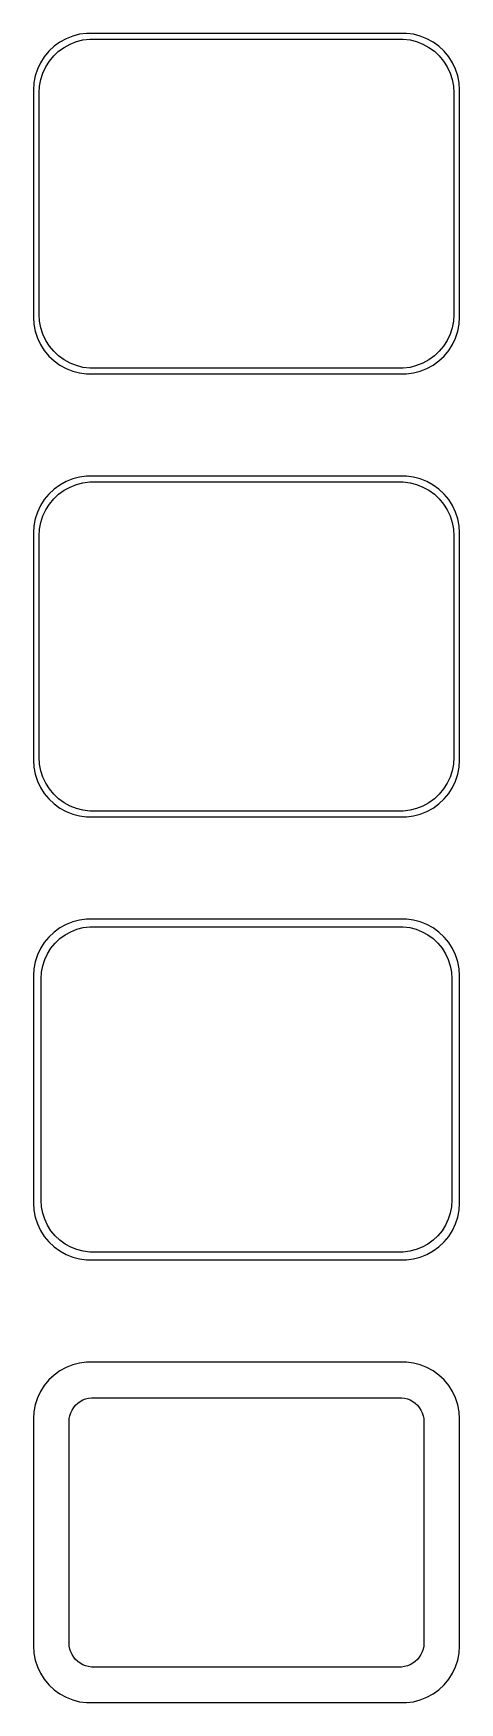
# Model space of a CAD drawing. Header units: metres. Extents: x -19 to 19, y 141 to 288.
import ezdxf

# ---------------------------------------------------------------- set-up
doc = ezdxf.new("R2010")
doc.units = ezdxf.units.M

msp = doc.modelspace()

# ---------------------------------------------------------------- linework, layer by layer
for p, q in [((-16.9371, 286.853), (-17.3948, 286.423)), ((-16.4291, 287.222), (-16.9371, 286.853)), ((-16.5278, 286.41), (-16.0452, 286.761)), ((-15.8789, 287.524), (-16.4291, 287.222)), ((-16.0452, 286.761), (-15.5224, 287.048)), ((-15.2951, 287.755), (-15.8789, 287.524)), ((-15.5224, 287.048), (-14.9678, 287.268)), ((-14.6869, 287.911), (-15.2951, 287.755)), ((-14.9678, 287.268), (-14.3901, 287.416)), ((-14.0639, 287.99), (-14.6869, 287.911)), ((-14.3901, 287.416), (-13.7982, 287.491)), ((14.0639, 287.99), (-14.0639, 287.99)), ((-13.7982, 287.491), (13.7982, 287.491)), ((13.7982, 287.491), (14.3901, 287.416)), ((14.6869, 287.911), (14.0639, 287.99)), ((14.3901, 287.416), (14.9678, 287.268)), ((15.2951, 287.755), (14.6869, 287.911)), ((14.9678, 287.268), (15.5224, 287.048)), ((15.8789, 287.524), (15.2951, 287.755)), ((15.5224, 287.048), (16.0452, 286.761)), ((16.4291, 287.222), (15.8789, 287.524)), ((16.0452, 286.761), (16.5278, 286.41)), ((16.9371, 286.853), (16.4291, 287.222)), ((17.3948, 286.423), (16.9371, 286.853)), ((-18.1315, 285.409), (-18.3989, 284.841)), ((-17.7951, 285.939), (-18.1315, 285.409)), ((-17.3948, 286.423), (-17.7951, 285.939)), ((-17.6624, 285.038), (-17.3428, 285.542)), ((-17.3428, 285.542), (-16.9626, 286.002)), ((-16.9626, 286.002), (-16.5278, 286.41)), ((16.5278, 286.41), (16.9626, 286.002)), ((16.9626, 286.002), (17.3428, 285.542)), ((17.3428, 285.542), (17.6624, 285.038)), ((17.7951, 285.939), (17.3948, 286.423)), ((18.1315, 285.409), (17.7951, 285.939)), ((18.3989, 284.841), (18.1315, 285.409)), ((-18.5929, 284.243), (-18.7106, 283.627)), ((-18.3989, 284.841), (-18.5929, 284.243)), ((-18.2125, 283.345), (-18.1008, 283.931)), ((-18.1008, 283.931), (-17.9164, 284.499)), ((-17.9164, 284.499), (-17.6624, 285.038)), ((17.6624, 285.038), (17.9164, 284.499)), ((17.9164, 284.499), (18.1008, 283.931)), ((18.1008, 283.931), (18.2125, 283.345)), ((18.5929, 284.243), (18.3989, 284.841)), ((18.7106, 283.627), (18.5929, 284.243)), ((-18.7106, 283.627), (-18.75, 283)), ((-18.75, 283), (-18.75, 263)), ((-18.25, 282.75), (-18.2125, 283.345)), ((-18.25, 263.25), (-18.25, 282.75)), ((18.2125, 283.345), (18.25, 282.75)), ((18.25, 282.75), (18.25, 263.25)), ((18.75, 283), (18.7106, 283.627)), ((18.75, 263), (18.75, 283)), ((-18.2125, 262.655), (-18.25, 263.25)), ((18.25, 263.25), (18.2125, 262.655)), ((-18.75, 263), (-18.7106, 262.373)), ((-18.7106, 262.373), (-18.5929, 261.757)), ((-18.5929, 261.757), (-18.3989, 261.159)), ((-18.1008, 262.069), (-18.2125, 262.655)), ((-17.9164, 261.501), (-18.1008, 262.069)), ((18.1008, 262.069), (17.9164, 261.501)), ((18.2125, 262.655), (18.1008, 262.069)), ((18.3989, 261.159), (18.5929, 261.757)), ((18.5929, 261.757), (18.7106, 262.373)), ((18.7106, 262.373), (18.75, 263)), ((-18.3989, 261.159), (-18.1315, 260.591)), ((-18.1315, 260.591), (-17.7951, 260.061)), ((-17.6624, 260.962), (-17.9164, 261.501)), ((-17.3428, 260.458), (-17.6624, 260.962)), ((-16.9626, 259.998), (-17.3428, 260.458)), ((17.3428, 260.458), (16.9626, 259.998)), ((17.6624, 260.962), (17.3428, 260.458)), ((17.9164, 261.501), (17.6624, 260.962)), ((17.7951, 260.061), (18.1315, 260.591)), ((18.1315, 260.591), (18.3989, 261.159)), ((-17.7951, 260.061), (-17.3948, 259.577)), ((-17.3948, 259.577), (-16.9371, 259.147)), ((-16.5278, 259.59), (-16.9626, 259.998)), ((-16.9371, 259.147), (-16.4291, 258.778)), ((-16.0452, 259.239), (-16.5278, 259.59)), ((-16.4291, 258.778), (-15.8789, 258.476)), ((-15.5224, 258.952), (-16.0452, 259.239)), ((-14.9678, 258.732), (-15.5224, 258.952)), ((-14.3901, 258.584), (-14.9678, 258.732)), ((14.9678, 258.732), (14.3901, 258.584)), ((15.5224, 258.952), (14.9678, 258.732)), ((16.0452, 259.239), (15.5224, 258.952)), ((15.8789, 258.476), (16.4291, 258.778)), ((16.5278, 259.59), (16.0452, 259.239)), ((16.4291, 258.778), (16.9371, 259.147)), ((16.9626, 259.998), (16.5278, 259.59)), ((16.9371, 259.147), (17.3948, 259.577)), ((17.3948, 259.577), (17.7951, 260.061)), ((-15.8789, 258.476), (-15.2951, 258.245)), ((-15.2951, 258.245), (-14.6869, 258.089)), ((-14.6869, 258.089), (-14.0639, 258.01)), ((-13.7982, 258.509), (-14.3901, 258.584)), ((-14.0639, 258.01), (14.0639, 258.01)), ((13.7982, 258.509), (-13.7982, 258.509)), ((14.3901, 258.584), (13.7982, 258.509)), ((14.0639, 258.01), (14.6869, 258.089)), ((14.6869, 258.089), (15.2951, 258.245)), ((15.2951, 258.245), (15.8789, 258.476)), ((-15.8789, 248.524), (-16.4291, 248.222)), ((-15.2951, 248.755), (-15.8789, 248.524)), ((-14.6869, 248.911), (-15.2951, 248.755)), ((-14.9678, 248.268), (-14.3901, 248.416)), ((-14.0639, 248.99), (-14.6869, 248.911)), ((-14.3901, 248.416), (-13.7982, 248.491)), ((14.0639, 248.99), (-14.0639, 248.99)), ((-13.7982, 248.491), (13.7982, 248.491)), ((13.7982, 248.491), (14.3901, 248.416)), ((14.6869, 248.911), (14.0639, 248.99)), ((14.3901, 248.416), (14.9678, 248.268)), ((15.2951, 248.755), (14.6869, 248.911)), ((15.8789, 248.524), (15.2951, 248.755)), ((16.4291, 248.222), (15.8789, 248.524)), ((-17.7951, 246.939), (-18.1315, 246.409)), ((-17.3948, 247.423), (-17.7951, 246.939)), ((-16.9371, 247.853), (-17.3948, 247.423)), ((-17.3428, 246.542), (-16.9626, 247.002)), ((-16.9626, 247.002), (-16.5278, 247.41)), ((-16.4291, 248.222), (-16.9371, 247.853)), ((-16.5278, 247.41), (-16.0452, 247.761)), ((-16.0452, 247.761), (-15.5224, 248.048)), ((-15.5224, 248.048), (-14.9678, 248.268)), ((14.9678, 248.268), (15.5224, 248.048)), ((15.5224, 248.048), (16.0452, 247.761)), ((16.0452, 247.761), (16.5278, 247.41)), ((16.9371, 247.853), (16.4291, 248.222)), ((16.5278, 247.41), (16.9626, 247.002)), ((17.3948, 247.423), (16.9371, 247.853)), ((16.9626, 247.002), (17.3428, 246.542)), ((17.7951, 246.939), (17.3948, 247.423)), ((18.1315, 246.409), (17.7951, 246.939)), ((-18.3989, 245.841), (-18.5929, 245.243)), ((-18.1315, 246.409), (-18.3989, 245.841)), ((-18.1008, 244.931), (-17.9164, 245.499)), ((-17.9164, 245.499), (-17.6624, 246.038)), ((-17.6624, 246.038), (-17.3428, 246.542)), ((17.3428, 246.542), (17.6624, 246.038)), ((17.6624, 246.038), (17.9164, 245.499)), ((17.9164, 245.499), (18.1008, 244.931)), ((18.3989, 245.841), (18.1315, 246.409)), ((18.5929, 245.243), (18.3989, 245.841)), ((-18.7106, 244.627), (-18.75, 244)), ((-18.75, 244), (-18.75, 224)), ((-18.5929, 245.243), (-18.7106, 244.627)), ((-18.25, 243.75), (-18.2125, 244.345)), ((-18.2125, 244.345), (-18.1008, 244.931)), ((18.1008, 244.931), (18.2125, 244.345)), ((18.2125, 244.345), (18.25, 243.75)), ((18.7106, 244.627), (18.5929, 245.243)), ((18.75, 244), (18.7106, 244.627)), ((18.75, 224), (18.75, 244)), ((-18.25, 224.25), (-18.25, 243.75)), ((18.25, 243.75), (18.25, 224.25)), ((-18.75, 224), (-18.7106, 223.373)), ((-18.2125, 223.655), (-18.25, 224.25)), ((-18.1008, 223.069), (-18.2125, 223.655)), ((18.2125, 223.655), (18.1008, 223.069)), ((18.25, 224.25), (18.2125, 223.655)), ((18.7106, 223.373), (18.75, 224)), ((-18.7106, 223.373), (-18.5929, 222.757)), ((-18.5929, 222.757), (-18.3989, 222.159)), ((-18.3989, 222.159), (-18.1315, 221.591)), ((-17.9164, 222.501), (-18.1008, 223.069)), ((-17.6624, 221.962), (-17.9164, 222.501)), ((-17.3428, 221.458), (-17.6624, 221.962)), ((17.6624, 221.962), (17.3428, 221.458)), ((17.9164, 222.501), (17.6624, 221.962)), ((18.1008, 223.069), (17.9164, 222.501)), ((18.1315, 221.591), (18.3989, 222.159)), ((18.3989, 222.159), (18.5929, 222.757)), ((18.5929, 222.757), (18.7106, 223.373)), ((-18.1315, 221.591), (-17.7951, 221.061)), ((-17.7951, 221.061), (-17.3948, 220.577)), ((-17.3948, 220.577), (-16.9371, 220.147)), ((-16.9626, 220.998), (-17.3428, 221.458)), ((-16.5278, 220.59), (-16.9626, 220.998)), ((-16.0452, 220.239), (-16.5278, 220.59)), ((16.5278, 220.59), (16.0452, 220.239)), ((16.9626, 220.998), (16.5278, 220.59)), ((16.9371, 220.147), (17.3948, 220.577)), ((17.3428, 221.458), (16.9626, 220.998)), ((17.3948, 220.577), (17.7951, 221.061)), ((17.7951, 221.061), (18.1315, 221.591)), ((-16.9371, 220.147), (-16.4291, 219.778)), ((-16.4291, 219.778), (-15.8789, 219.476)), ((-15.5224, 219.952), (-16.0452, 220.239)), ((-15.8789, 219.476), (-15.2951, 219.245)), ((-14.9678, 219.732), (-15.5224, 219.952)), ((-15.2951, 219.245), (-14.6869, 219.089)), ((-14.3901, 219.584), (-14.9678, 219.732)), ((-14.6869, 219.089), (-14.0639, 219.01)), ((-13.7982, 219.509), (-14.3901, 219.584)), ((-14.0639, 219.01), (14.0639, 219.01)), ((13.7982, 219.509), (-13.7982, 219.509)), ((14.3901, 219.584), (13.7982, 219.509)), ((14.0639, 219.01), (14.6869, 219.089)), ((14.9678, 219.732), (14.3901, 219.584)), ((14.6869, 219.089), (15.2951, 219.245)), ((15.5224, 219.952), (14.9678, 219.732)), ((15.2951, 219.245), (15.8789, 219.476)), ((16.0452, 220.239), (15.5224, 219.952)), ((15.8789, 219.476), (16.4291, 219.778)), ((16.4291, 219.778), (16.9371, 220.147)), ((-16.9371, 208.853), (-17.3948, 208.423)), ((-16.4291, 209.222), (-16.9371, 208.853)), ((-15.8789, 209.524), (-16.4291, 209.222)), ((-15.9532, 208.616), (-15.4494, 208.893)), ((-15.2951, 209.755), (-15.8789, 209.524)), ((-15.4494, 208.893), (-14.9148, 209.104)), ((-14.6869, 209.911), (-15.2951, 209.755)), ((-14.9148, 209.104), (-14.3579, 209.247)), ((-14.0639, 209.99), (-14.6869, 209.911)), ((-14.3579, 209.247), (-13.7875, 209.319)), ((14.0639, 209.99), (-14.0639, 209.99)), ((-13.7875, 209.319), (13.7875, 209.319)), ((13.7875, 209.319), (14.3579, 209.247)), ((14.6869, 209.911), (14.0639, 209.99)), ((14.3579, 209.247), (14.9148, 209.104)), ((15.2951, 209.755), (14.6869, 209.911)), ((14.9148, 209.104), (15.4494, 208.893)), ((15.8789, 209.524), (15.2951, 209.755)), ((15.4494, 208.893), (15.9532, 208.616)), ((16.4291, 209.222), (15.8789, 209.524)), ((16.9371, 208.853), (16.4291, 209.222)), ((17.3948, 208.423), (16.9371, 208.853)), ((-18.1315, 207.409), (-18.3989, 206.841)), ((-17.7951, 207.939), (-18.1315, 207.409)), ((-17.3948, 208.423), (-17.7951, 207.939)), ((-17.5121, 206.956), (-17.204, 207.441)), ((-17.204, 207.441), (-16.8375, 207.884)), ((-16.8375, 207.884), (-16.4184, 208.278)), ((-16.4184, 208.278), (-15.9532, 208.616)), ((15.9532, 208.616), (16.4184, 208.278)), ((16.4184, 208.278), (16.8375, 207.884)), ((16.8375, 207.884), (17.204, 207.441)), ((17.204, 207.441), (17.5121, 206.956)), ((17.7951, 207.939), (17.3948, 208.423)), ((18.1315, 207.409), (17.7951, 207.939)), ((18.3989, 206.841), (18.1315, 207.409)), ((-18.5929, 206.243), (-18.7106, 205.627)), ((-18.3989, 206.841), (-18.5929, 206.243)), ((-18.0423, 205.324), (-17.9346, 205.889)), ((-17.9346, 205.889), (-17.7569, 206.435)), ((-17.7569, 206.435), (-17.5121, 206.956)), ((17.5121, 206.956), (17.7569, 206.435)), ((17.7569, 206.435), (17.9346, 205.889)), ((17.9346, 205.889), (18.0423, 205.324)), ((18.5929, 206.243), (18.3989, 206.841)), ((18.7106, 205.627), (18.5929, 206.243)), ((-18.7106, 205.627), (-18.75, 205)), ((-18.75, 205), (-18.75, 185)), ((-18.0784, 204.75), (-18.0423, 205.324)), ((-18.0784, 185.25), (-18.0784, 204.75)), ((18.0423, 205.324), (18.0784, 204.75)), ((18.0784, 204.75), (18.0784, 185.25)), ((18.75, 205), (18.7106, 205.627)), ((18.75, 185), (18.75, 205)), ((-18.0423, 184.676), (-18.0784, 185.25)), ((18.0784, 185.25), (18.0423, 184.676)), ((-18.75, 185), (-18.7106, 184.373)), ((-18.7106, 184.373), (-18.5929, 183.757)), ((-18.5929, 183.757), (-18.3989, 183.159)), ((-17.9346, 184.111), (-18.0423, 184.676)), ((-17.7569, 183.565), (-17.9346, 184.111)), ((17.9346, 184.111), (17.7569, 183.565)), ((18.0423, 184.676), (17.9346, 184.111)), ((18.3989, 183.159), (18.5929, 183.757)), ((18.5929, 183.757), (18.7106, 184.373)), ((18.7106, 184.373), (18.75, 185)), ((-18.3989, 183.159), (-18.1315, 182.591)), ((-18.1315, 182.591), (-17.7951, 182.061)), ((-17.5121, 183.044), (-17.7569, 183.565)), ((-17.204, 182.559), (-17.5121, 183.044)), ((-16.8375, 182.116), (-17.204, 182.559)), ((17.204, 182.559), (16.8375, 182.116)), ((17.5121, 183.044), (17.204, 182.559)), ((17.7569, 183.565), (17.5121, 183.044)), ((17.7951, 182.061), (18.1315, 182.591)), ((18.1315, 182.591), (18.3989, 183.159)), ((-17.7951, 182.061), (-17.3948, 181.577)), ((-17.3948, 181.577), (-16.9371, 181.147)), ((-16.9371, 181.147), (-16.4291, 180.778)), ((-16.4184, 181.722), (-16.8375, 182.116)), ((-15.9532, 181.384), (-16.4184, 181.722)), ((-15.4494, 181.107), (-15.9532, 181.384)), ((-14.9148, 180.896), (-15.4494, 181.107)), ((-14.3579, 180.753), (-14.9148, 180.896)), ((14.9148, 180.896), (14.3579, 180.753)), ((15.4494, 181.107), (14.9148, 180.896)), ((15.9532, 181.384), (15.4494, 181.107)), ((16.4184, 181.722), (15.9532, 181.384)), ((16.8375, 182.116), (16.4184, 181.722)), ((16.4291, 180.778), (16.9371, 181.147)), ((16.9371, 181.147), (17.3948, 181.577)), ((17.3948, 181.577), (17.7951, 182.061)), ((-16.4291, 180.778), (-15.8789, 180.476)), ((-15.8789, 180.476), (-15.2951, 180.245)), ((-15.2951, 180.245), (-14.6869, 180.089)), ((-14.6869, 180.089), (-14.0639, 180.01)), ((-13.7875, 180.681), (-14.3579, 180.753)), ((-14.0639, 180.01), (14.0639, 180.01)), ((13.7875, 180.681), (-13.7875, 180.681)), ((14.3579, 180.753), (13.7875, 180.681)), ((14.0639, 180.01), (14.6869, 180.089)), ((14.6869, 180.089), (15.2951, 180.245)), ((15.2951, 180.245), (15.8789, 180.476)), ((15.8789, 180.476), (16.4291, 180.778)), ((-15.8789, 170.524), (-16.4291, 170.222)), ((-15.2951, 170.755), (-15.8789, 170.524)), ((-14.6869, 170.911), (-15.2951, 170.755)), ((-14.0639, 170.99), (-14.6869, 170.911)), ((14.0639, 170.99), (-14.0639, 170.99)), ((14.6869, 170.911), (14.0639, 170.99)), ((15.2951, 170.755), (14.6869, 170.911)), ((15.8789, 170.524), (15.2951, 170.755)), ((16.4291, 170.222), (15.8789, 170.524)), ((-17.3948, 169.423), (-17.7951, 168.939)), ((-16.9371, 169.853), (-17.3948, 169.423)), ((-16.4291, 170.222), (-16.9371, 169.853)), ((16.9371, 169.853), (16.4291, 170.222)), ((17.3948, 169.423), (16.9371, 169.853)), ((17.7951, 168.939), (17.3948, 169.423)), ((-18.3989, 167.841), (-18.5929, 167.243)), ((-18.1315, 168.409), (-18.3989, 167.841)), ((-17.7951, 168.939), (-18.1315, 168.409)), ((-14.6304, 167.531), (-14.3982, 167.659)), ((-14.3982, 167.659), (-14.1519, 167.756)), ((-14.1519, 167.756), (-13.8953, 167.822)), ((-13.8953, 167.822), (-13.6325, 167.855)), ((-13.6325, 167.855), (13.6325, 167.855)), ((13.6325, 167.855), (13.8953, 167.822)), ((13.8953, 167.822), (14.1519, 167.756)), ((14.1519, 167.756), (14.3982, 167.659)), ((14.3982, 167.659), (14.6304, 167.531)), ((18.1315, 168.409), (17.7951, 168.939)), ((18.3989, 167.841), (18.1315, 168.409)), ((18.5929, 167.243), (18.3989, 167.841)), ((-18.7106, 166.627), (-18.75, 166)), ((-18.5929, 167.243), (-18.7106, 166.627)), ((-15.593, 166.014), (-15.5434, 166.275)), ((-15.5434, 166.275), (-15.4615, 166.527)), ((-15.4615, 166.527), (-15.3487, 166.766)), ((-15.3487, 166.766), (-15.2067, 166.99)), ((-15.2067, 166.99), (-15.0378, 167.194)), ((-15.0378, 167.194), (-14.8447, 167.375)), ((-14.8447, 167.375), (-14.6304, 167.531)), ((14.6304, 167.531), (14.8447, 167.375)), ((14.8447, 167.375), (15.0378, 167.194)), ((15.0378, 167.194), (15.2067, 166.99)), ((15.2067, 166.99), (15.3487, 166.766)), ((15.3487, 166.766), (15.4615, 166.527)), ((15.4615, 166.527), (15.5434, 166.275)), ((15.5434, 166.275), (15.593, 166.014)), ((18.7106, 166.627), (18.5929, 167.243)), ((18.75, 166), (18.7106, 166.627)), ((-18.75, 166), (-18.75, 146)), ((-15.6096, 165.75), (-15.593, 166.014)), ((-15.6096, 146.25), (-15.6096, 165.75)), ((15.593, 166.014), (15.6096, 165.75)), ((15.6096, 165.75), (15.6096, 146.25)), ((18.75, 146), (18.75, 166)), ((-18.75, 146), (-18.7106, 145.373)), ((-15.593, 145.986), (-15.6096, 146.25)), ((-15.5434, 145.725), (-15.593, 145.986)), ((-15.4615, 145.473), (-15.5434, 145.725)), ((15.5434, 145.725), (15.4615, 145.473)), ((15.593, 145.986), (15.5434, 145.725)), ((15.6096, 146.25), (15.593, 145.986)), ((18.7106, 145.373), (18.75, 146)), ((-18.7106, 145.373), (-18.5929, 144.757)), ((-18.5929, 144.757), (-18.3989, 144.159)), ((-18.3989, 144.159), (-18.1315, 143.591)), ((-15.3487, 145.234), (-15.4615, 145.473)), ((-15.2067, 145.01), (-15.3487, 145.234)), ((-15.0378, 144.806), (-15.2067, 145.01)), ((-14.8447, 144.625), (-15.0378, 144.806)), ((-14.6304, 144.469), (-14.8447, 144.625)), ((-14.3982, 144.341), (-14.6304, 144.469)), ((-14.1519, 144.244), (-14.3982, 144.341)), ((-13.8953, 144.178), (-14.1519, 144.244)), ((-13.6325, 144.145), (-13.8953, 144.178)), ((13.6325, 144.145), (-13.6325, 144.145)), ((13.8953, 144.178), (13.6325, 144.145)), ((14.1519, 144.244), (13.8953, 144.178)), ((14.3982, 144.341), (14.1519, 144.244)), ((14.6304, 144.469), (14.3982, 144.341)), ((14.8447, 144.625), (14.6304, 144.469)), ((15.0378, 144.806), (14.8447, 144.625)), ((15.2067, 145.01), (15.0378, 144.806)), ((15.3487, 145.234), (15.2067, 145.01)), ((15.4615, 145.473), (15.3487, 145.234)), ((18.1315, 143.591), (18.3989, 144.159)), ((18.3989, 144.159), (18.5929, 144.757)), ((18.5929, 144.757), (18.7106, 145.373)), ((-18.1315, 143.591), (-17.7951, 143.061)), ((-17.7951, 143.061), (-17.3948, 142.577)), ((-17.3948, 142.577), (-16.9371, 142.147)), ((16.9371, 142.147), (17.3948, 142.577)), ((17.3948, 142.577), (17.7951, 143.061)), ((17.7951, 143.061), (18.1315, 143.591)), ((-16.9371, 142.147), (-16.4291, 141.778)), ((-16.4291, 141.778), (-15.8789, 141.476)), ((-15.8789, 141.476), (-15.2951, 141.245)), ((-15.2951, 141.245), (-14.6869, 141.089)), ((14.6869, 141.089), (15.2951, 141.245)), ((15.2951, 141.245), (15.8789, 141.476)), ((15.8789, 141.476), (16.4291, 141.778)), ((16.4291, 141.778), (16.9371, 142.147)), ((-14.6869, 141.089), (-14.0639, 141.01)), ((-14.0639, 141.01), (14.0639, 141.01)), ((14.0639, 141.01), (14.6869, 141.089))]:
    msp.add_line(p, q)

doc.saveas('drawing.dxf')
